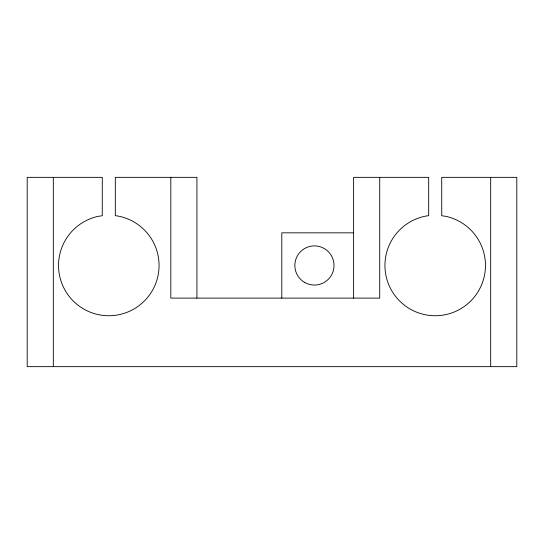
<?xml version="1.0" encoding="UTF-8"?>
<svg xmlns="http://www.w3.org/2000/svg" width="544" height="544" viewBox="0 0 544 544"><rect width="100%" height="100%" fill="white"/><g stroke="black" fill="none" stroke-linecap="round" stroke-linejoin="round"><path stroke-width="0.82" d="M353.6 232.832L281.792 232.832L281.792 298.112M490.688 177.344L490.688 366.656M379.712 177.344L379.712 298.112L170.816 298.112L170.816 177.344M353.6 298.112L353.6 177.344L428.672 177.344L428.672 215.71L426.992 215.88A50.266 50.266 0 0 0 392.666 292.257A50.266 50.266 0 0 0 476.374 294.304A50.266 50.266 0 0 0 445.822 216.342L441.728 215.723L441.728 177.344L516.8 177.344L516.8 366.656L27.2 366.656L27.2 177.344L102.272 177.344L102.272 215.723L98.063 216.369A50.266 50.266 0 0 0 67.694 294.399A50.266 50.266 0 0 0 151.395 292.162A50.266 50.266 0 0 0 116.899 215.866L115.328 215.71L115.328 177.344L196.928 177.344L196.928 298.112M53.312 177.344L53.312 366.656M304.64 282.431A19.584 19.584 0 0 0 334.016 265.472A19.584 19.584 0 0 0 304.64 248.513A19.584 19.584 0 0 0 304.64 282.431"/></g></svg>
